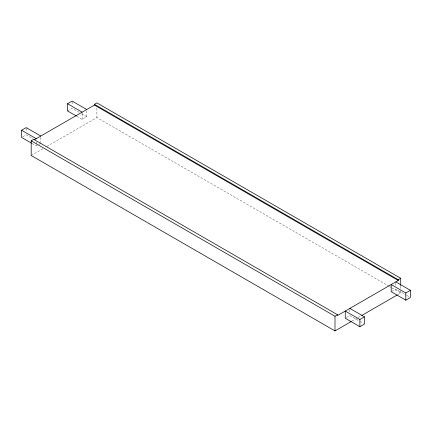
<?xml version="1.0" encoding="UTF-8"?>
<svg xmlns="http://www.w3.org/2000/svg" width="432" height="432" viewBox="0 0 432 432"><rect width="100%" height="100%" fill="white"/><g stroke="black" fill="none" stroke-linecap="round" stroke-linejoin="round"><path stroke-width="0.32" stroke-dasharray="2.16 1.62" d="M22.75 136.793L26.195 134.806L33.205 138.85M67.532 110.938L72.122 108.286L79.137 112.331M32.119 143.527L36.212 145.892L38.507 144.563M39.08 144.234L40.802 143.24M76.88 116.332L82.139 119.372L86.735 116.721L86.735 109.523M31.19 155.515L43.4 148.462M46.894 146.448L96.903 117.574L389.027 286.227M346.415 317.596L349.861 315.608L359.208 321.008M391.77 291.411L395.788 289.089L406.307 295.164M351.859 321.176L357.674 317.817M358.258 317.482L361.168 315.803M397.802 294.651L400.712 292.972L400.712 290.968M406.895 295.499L409.234 296.849M389.61 286.562L391.365 287.577M391.948 287.912L400.712 292.972M81.475 113.681L86.735 116.721M359.791 321.343L363.301 323.368M400.712 286.303L400.712 290.304M395.788 283.198L395.788 285.817M349.861 309.717L349.861 312.336M96.903 108.232L96.903 117.574M82.139 113.481L82.139 119.372M72.122 101.741L72.122 105.014M40.802 137.349L40.802 142.582M36.212 141.966L36.212 145.892M26.195 128.261L26.195 131.533"/><path stroke-width="0.65" d="M31.536 143.192L21.6 137.457L21.6 130.259L26.195 127.607L40.802 136.042M76.297 115.997L67.532 110.938L67.532 103.739L72.122 101.088L86.735 109.523M351.281 321.511L334.994 330.912L31.19 155.515L31.19 140.832L33.75 139.352L337.554 314.755L337.554 315.511L398.25 280.471L398.25 279.715L94.446 104.312L94.446 105.068L34.241 139.828M94.446 104.312L96.903 102.892L400.712 278.294L400.712 285.633M31.19 140.832L334.994 316.235L337.554 314.755M398.25 279.715L400.712 278.294M361.746 315.468L397.224 294.986M359.878 319.496L364.468 316.845L364.468 324.043L359.878 326.695L345.265 318.26L345.265 311.062L359.878 319.496L359.878 326.695M405.805 292.977L410.4 290.326L410.4 297.524L405.805 300.175L391.198 291.74L391.198 284.542L405.805 292.977L405.805 300.175M94.446 105.068L398.25 280.471M395.788 281.891L410.4 290.326M67.532 103.739L82.139 112.174M349.861 308.41L364.468 316.845M21.6 130.259L36.212 138.694M334.994 316.235L334.994 330.912"/></g></svg>
